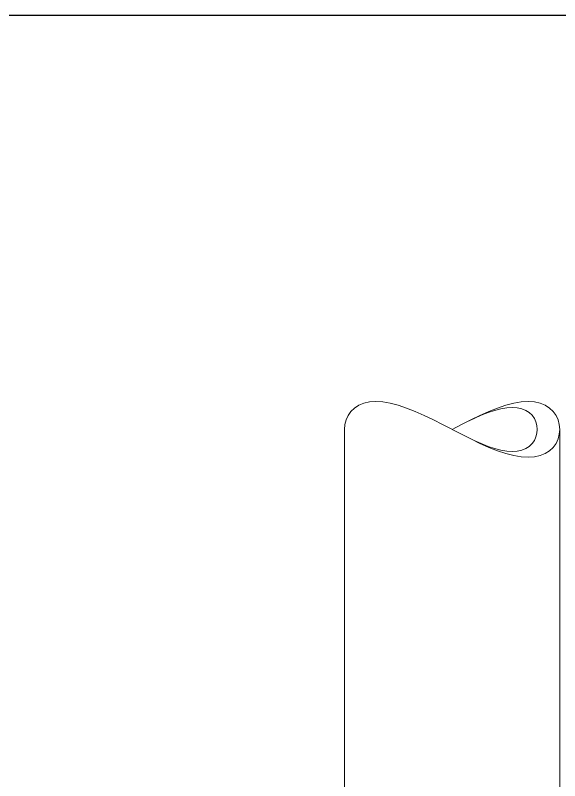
# Model space of a CAD drawing. Header units: inches. Extents: x -9.9 to 87.1, y -1.5 to 29.5.
# Drawn here: x 29.32 to 38.51, y 16.58 to 29.49 of the extents above; entities that cross this region are included whole.
import ezdxf

# ---------------------------------------------------------------- set-up
doc = ezdxf.new("R2010")
doc.units = ezdxf.units.IN
doc.header["$MEASUREMENT"] = 0
doc.layers.get('Defpoints').update_dxf_attribs({"color": 103})
doc.layers.add('Others', color=190, linetype='Continuous', lineweight=0)

msp = doc.modelspace()

# ---------------------------------------------------------------- linework, layer by layer
at = {"layer": 'Defpoints'}
msp.add_lwpolyline([(5.736943034072965, 6.647037527701173), (5.736943034072965, 29.49282242869822), (69.51365855546817, 29.49282242869822), (69.51365855546817, -1.1098179353841715)], dxfattribs=at)
at = {"layer": 'Others'}
for p, q in [((34.87476196060524, 1.7863341541537512), (34.87476196060524, 22.506789971554568)), ((34.87476260177794, 22.5067900036084), (34.87476260177779, 1.786334802353279)), ((38.508471235216334, 22.5067900036084), (38.50847123521619, 1.7863348023533216))]:
    msp.add_line(p, q, dxfattribs=at)
for points in [[(36.69161691849713, 22.5067900036084), (36.84996620593506, 22.588445714791895), (37.00711035968165, 22.667620358510874), (37.16185341784073, 22.741908253280222), (37.31301769230326, 22.809052199008875), (37.45945273166512, 22.86701206088233), (37.60004407685673, 22.914026757826676), (37.73372174284995, 22.948667772065832), (37.85946836188974, 22.969882553911354), (37.97632692627725, 22.977026502952057), (38.083408071776574, 22.969882553911354), (38.179896846213, 22.948667772065832), (38.26505891175134, 22.914026757826676), (38.33824613365091, 22.86701206088233), (38.39890151296123, 22.809052199008875), (38.446563425620994, 22.741908253280222), (38.480869135695855, 22.667620358510874), (38.50155755601793, 22.588445714791895), (38.508471235216334, 22.5067900036084), (38.50155755601793, 22.4251342924249), (38.480869135695855, 22.34595964870592), (38.446563425620994, 22.27167175393658), (38.39890151296123, 22.204527808207928), (38.33824613365091, 22.14656794633447), (38.26505891175134, 22.099553249390127), (38.179896846213, 22.06491223515097), (38.083408071776574, 22.043697453305462), (37.97632692627725, 22.036553504264745), (37.85946836188974, 22.043697453305462), (37.73372174284995, 22.06491223515097), (37.60004407685673, 22.099553249390127), (37.45945273166512, 22.14656794633447), (37.31301769230326, 22.204527808207928), (37.16185341784073, 22.27167175393658), (37.00711035968165, 22.34595964870592), (36.84996620593506, 22.4251342924249), (36.53326763105922, 22.588445714791895), (36.376123477312625, 22.667620358510874), (36.22138041915355, 22.741908253280222), (36.07021614469102, 22.809052199008875), (35.923781105329155, 22.86701206088233), (35.78318976013754, 22.914026757826676), (35.64951209414433, 22.948667772065832), (35.52376547510454, 22.969882553911354), (35.40690691071702, 22.977026502952057), (35.299825765217705, 22.969882553911354), (35.20333699078128, 22.948667772065832), (35.11817492524293, 22.914026757826676), (35.04498770334335, 22.86701206088233), (34.98433232403305, 22.809052199008875), (34.936670411373285, 22.741908253280222), (34.90236470129841, 22.667620358510874), (34.88167628097634, 22.588445714791895), (34.87476260177794, 22.5067900036084)], [(36.81697445965066, 22.442147090838006), (36.94137795422299, 22.379468320261246), (37.06388061650378, 22.320658154605105), (37.18355012726357, 22.26750351099367), (37.2994757292674, 22.221619466375536), (37.41077515868599, 22.184400184227954), (37.51660135965717, 22.156976553605134), (37.61614893089195, 22.140181827646515), (37.70866025526466, 22.13452630560181), (37.79343126573701, 22.140181827646515), (37.86981680373307, 22.156976553605134), (37.93723552918606, 22.184400184227954), (37.99517434488659, 22.221619466375536), (38.043192301462874, 22.26750351099367), (38.08092395327116, 22.320658154605105), (38.10808213965839, 22.379468320261246), (38.12446017042744, 22.442147090838006), (38.12993339887485, 22.5067900036084), (38.12446017042744, 22.571432916378797), (38.10808213965839, 22.634111686955556), (38.08092395327116, 22.692921852611697), (38.043192301462874, 22.746076496223132), (37.99517434488659, 22.791960540841274), (37.93723552918606, 22.82917982298885), (37.86981680373307, 22.85660345361167), (37.79343126573701, 22.873398179570287), (37.70866025526466, 22.879053701614993), (37.61614893089195, 22.873398179570287), (37.51660135965717, 22.85660345361167), (37.41077515868599, 22.82917982298885), (37.2994757292674, 22.791960540841274), (37.18355012726357, 22.746076496223132), (37.06388061650378, 22.692921852611697), (36.94137795422299, 22.634111686955556), (36.81697445965066, 22.571432916378797)]]:
    msp.add_lwpolyline(points, dxfattribs=at)

doc.saveas('drawing.dxf')
